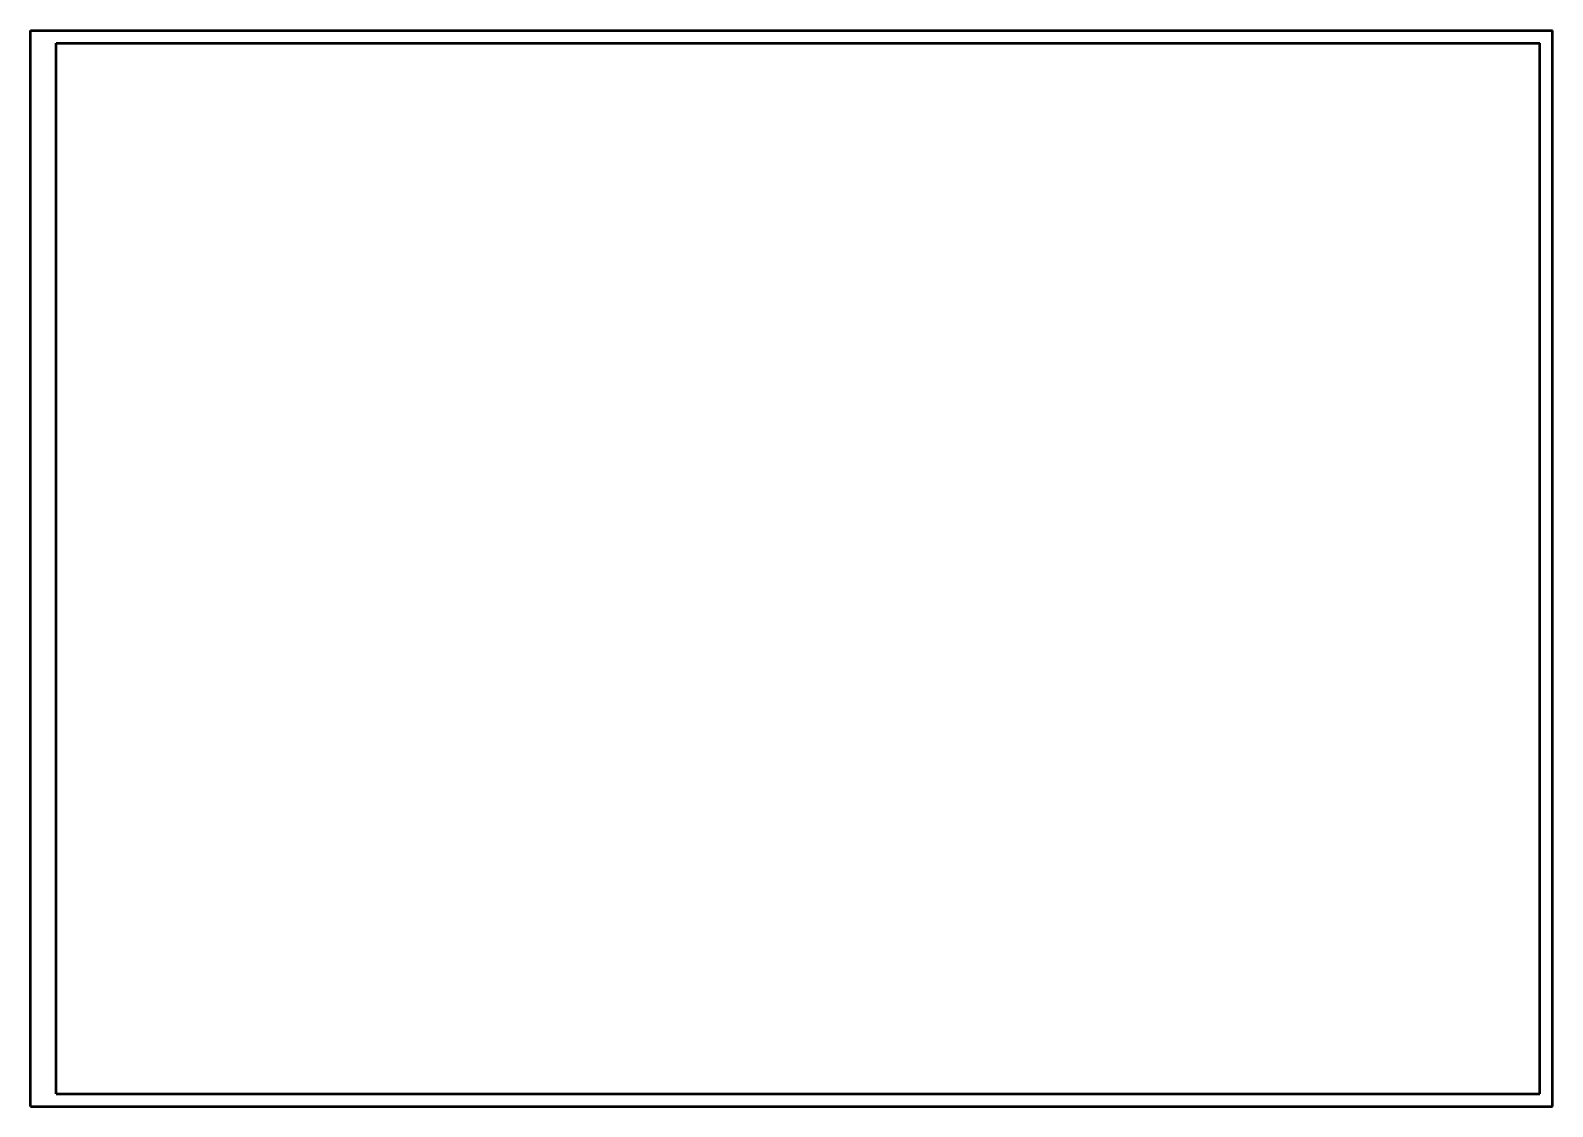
# Model space of a CAD drawing. Header units: millimetres. Extents: x 0 to 1189, y 0 to 841.
import ezdxf

# ---------------------------------------------------------------- set-up
doc = ezdxf.new("R2010")
doc.units = ezdxf.units.MM
doc.header["$LTSCALE"] = 0.5
doc.layers.add('41-GRUBA CIĄGŁA', color=41, linetype='Continuous', lineweight=50)

msp = doc.modelspace()

# ---------------------------------------------------------------- linework, layer by layer
at = {"layer": '41-GRUBA CIĄGŁA'}
for p, q in [((0, 841), (1189, 841)), ((0, 0), (0, 841)), ((1189, 0), (1189, 841)), ((20, 831), (1179, 831)), ((20, 10), (20, 831)), ((1179, 10), (1179, 831)), ((0, 0), (1189, 0)), ((20, 10), (1179, 10))]:
    msp.add_line(p, q, dxfattribs=at)

doc.saveas('drawing.dxf')
